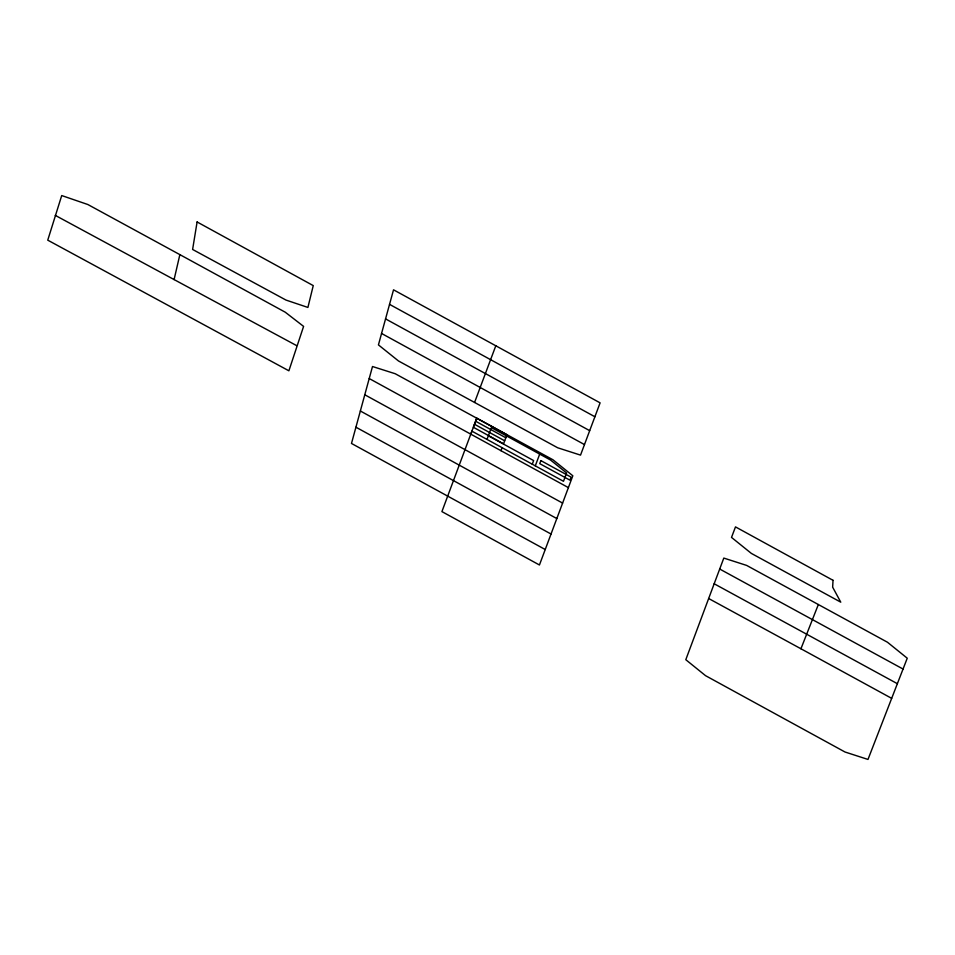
<?xml version="1.0" encoding="UTF-8"?>
<svg xmlns="http://www.w3.org/2000/svg" width="955" height="955" viewBox="0 0 955 955"><rect width="100%" height="100%" fill="white"/><g stroke="black" fill="none" stroke-linecap="round" stroke-linejoin="round"><path stroke-width="1.43" d="M296.611 345.603L174.097 279.576L179.862 254.627L87.86 204.525L61.717 195.56L47.75 240.159L288.888 370.803L303.595 326.395L285.247 312.201L179.862 254.627M545.21 549.519L351.488 443.454L372.498 366.517L395.203 373.727L552.981 459.785L572.821 475.781L539.444 564.99L441.914 511.605L476.724 418.195L506.95 434.752L503.548 443.812L473.382 427.291L476.784 418.218M381.558 333.462L378.443 344.898L398.486 360.966L557.684 447.776L580.533 455.117L600.098 402.855L393.532 289.819L381.558 333.462L584.472 444.576M474.575 402.461L495.824 345.722M714.173 583.768L685.797 659.702L705.554 675.674L844.996 752.003L867.988 759.44L907.25 658.21L887.446 642.226L746.655 565.42L723.806 558.078L714.173 583.768L897.378 683.696M470.803 434.179L471.925 431.159L563.486 481.296L566.601 472.976L550.581 460.059L491.407 427.661L487.002 439.407M500.969 450.7L502.103 447.68M532.269 464.202L533.63 460.573L488.363 435.79M535.289 465.849L539.694 454.103M818.351 604.527L800.935 648.767L891.66 698.344M55.259 215.364L174.097 279.576M708.67 598.522L800.935 648.767M903.06 669.049L719.724 569.049M389.533 304.359L594.917 416.762M385.557 318.898L589.677 430.657M475.65 421.251L505.816 437.772M474.516 424.271L504.682 440.792M369.215 378.538L568.416 487.635M364.786 394.773L562.614 503.094M360.369 411.008L556.801 518.553M355.94 427.207L550.999 534.012M833.023 580.306L832.653 587.17L840.77 602.175L751.358 553.411L731.518 537.414L735.493 526.897L833.023 580.306M197.1 221.966L192.612 249.458L285.987 300.073L307.904 307.438L313.252 285.605L197.1 221.966M540.888 460.62L539.754 463.641L569.932 480.162L571.066 477.142L540.888 460.62"/></g></svg>
